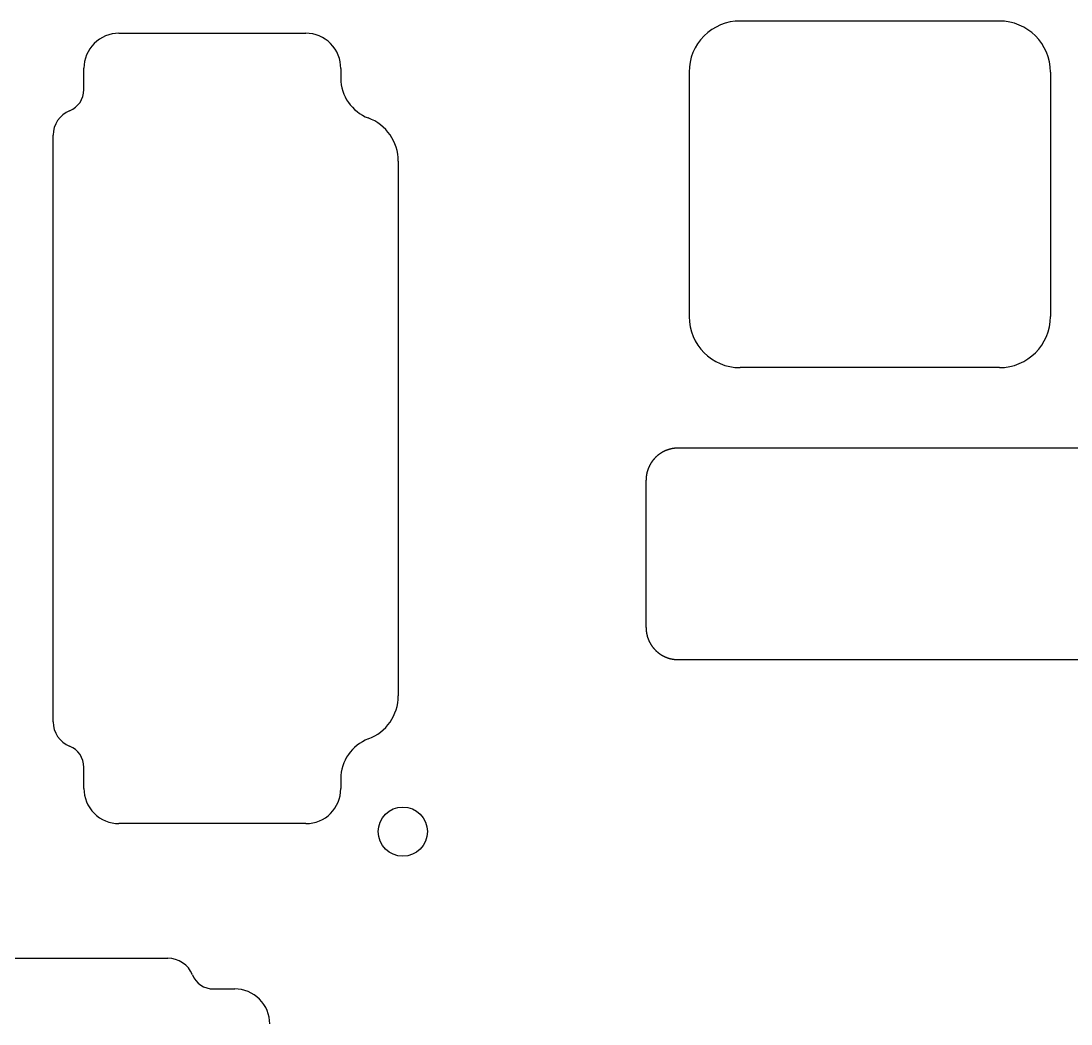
# Model space of a CAD drawing. Header units: millimetres. Extents: x -11 to 340, y -118 to 18.
# Drawn here: x 255.98 to 298.7, y -76.61 to -35.81 of the extents above; entities that cross this region are included whole.
import ezdxf

# ---------------------------------------------------------------- set-up
doc = ezdxf.new("R2010")
doc.units = ezdxf.units.MM
doc.header["$MEASUREMENT"] = 0
doc.layers.add('BLACK', color=7, linetype='CONTINUOUS')

msp = doc.modelspace()

# ---------------------------------------------------------------- linework, layer by layer
at = {"layer": 'BLACK', "linetype": 'Continuous'}
for p, q in [((285.237501, -35.812502), (285.237501, -35.8125)), ((295.7875, -35.8125), (285.237501, -35.8125)), ((259.96831, -36.312135), (267.56915, -36.312135)), ((258.54331, -38.602725), (258.54331, -37.737125)), ((268.99419, -37.749042), (268.99419, -38.141175)), ((283.162501, -37.8875), (283.162501, -47.8375)), ((297.862501, -37.8875), (297.862501, -47.8375)), ((257.29115, -64.315125), (257.29115, -40.459925)), ((271.33066, -41.512075), (271.33066, -63.262925)), ((295.787501, -49.9125), (285.2375, -49.9125)), ((295.787501, -49.912501), (295.787501, -49.9125)), ((282.017407, -53.388737), (282.008814, -53.394232)), ((282.026042, -53.383311), (282.017407, -53.388737)), ((282.034717, -53.377953), (282.026042, -53.383311)), ((282.043433, -53.372664), (282.034717, -53.377953)), ((282.052188, -53.367445), (282.043433, -53.372664)), ((282.060983, -53.362296), (282.052188, -53.367445)), ((282.069815, -53.357217), (282.060983, -53.362296)), ((282.078686, -53.352208), (282.069815, -53.357217)), ((282.087594, -53.34727), (282.078686, -53.352208)), ((282.096539, -53.342403), (282.087594, -53.34727)), ((282.10552, -53.337607), (282.096539, -53.342403)), ((282.114537, -53.332883), (282.10552, -53.337607)), ((282.12359, -53.32823), (282.114537, -53.332883)), ((282.132677, -53.32365), (282.12359, -53.32823)), ((282.141798, -53.319141), (282.132677, -53.32365)), ((282.150952, -53.314706), (282.141798, -53.319141)), ((282.16014, -53.310343), (282.150952, -53.314706)), ((282.16936, -53.306053), (282.16014, -53.310343)), ((282.178612, -53.301837), (282.16936, -53.306053)), ((282.187896, -53.297694), (282.178612, -53.301837)), ((282.19721, -53.293625), (282.187896, -53.297694)), ((282.206555, -53.289629), (282.19721, -53.293625)), ((282.21593, -53.285708), (282.206555, -53.289629)), ((282.225334, -53.281861), (282.21593, -53.285708)), ((282.234767, -53.278089), (282.225334, -53.281861)), ((282.244228, -53.274392), (282.234767, -53.278089)), ((282.253717, -53.270769), (282.244228, -53.274392)), ((282.263234, -53.267222), (282.253717, -53.270769)), ((282.272777, -53.26375), (282.263234, -53.267222)), ((282.282347, -53.260353), (282.272777, -53.26375)), ((282.291943, -53.257032), (282.282347, -53.260353)), ((282.301564, -53.253787), (282.291943, -53.257032)), ((282.31121, -53.250617), (282.301564, -53.253787)), ((282.32088, -53.247524), (282.31121, -53.250617)), ((282.330574, -53.244507), (282.32088, -53.247524)), ((282.340292, -53.241567), (282.330574, -53.244507)), ((282.350033, -53.238703), (282.340292, -53.241567)), ((282.359796, -53.235916), (282.350033, -53.238703)), ((282.369582, -53.233205), (282.359796, -53.235916)), ((282.379389, -53.230572), (282.369582, -53.233205)), ((282.389217, -53.228015), (282.379389, -53.230572)), ((282.399066, -53.225536), (282.389217, -53.228015)), ((282.408936, -53.223134), (282.399066, -53.225536)), ((282.418825, -53.220809), (282.408936, -53.223134)), ((282.428734, -53.218562), (282.418825, -53.220809)), ((282.438662, -53.216393), (282.428734, -53.218562)), ((282.448608, -53.214301), (282.438662, -53.216393)), ((282.458573, -53.212287), (282.448608, -53.214301)), ((282.468555, -53.210351), (282.458573, -53.212287)), ((282.478555, -53.208493), (282.468555, -53.210351)), ((282.488572, -53.206714), (282.478555, -53.208493)), ((282.498606, -53.205012), (282.488572, -53.206714)), ((282.508655, -53.203389), (282.498606, -53.205012)), ((282.518721, -53.201845), (282.508655, -53.203389)), ((282.528802, -53.200378), (282.518721, -53.201845)), ((282.538898, -53.198991), (282.528802, -53.200378)), ((282.549009, -53.197682), (282.538898, -53.198991)), ((282.559134, -53.196452), (282.549009, -53.197682)), ((282.569273, -53.1953), (282.559134, -53.196452)), ((282.579426, -53.194228), (282.569273, -53.1953)), ((282.589592, -53.193234), (282.579426, -53.194228)), ((282.599771, -53.19232), (282.589592, -53.193234)), ((282.609963, -53.191484), (282.599771, -53.19232)), ((282.620167, -53.190728), (282.609963, -53.191484)), ((282.630383, -53.190052), (282.620167, -53.190728)), ((282.64061, -53.189454), (282.630383, -53.190052)), ((282.650849, -53.188936), (282.64061, -53.189454)), ((282.661098, -53.188498), (282.650849, -53.188936)), ((282.671359, -53.188139), (282.661098, -53.188498)), ((282.681629, -53.187859), (282.671359, -53.188139)), ((282.69191, -53.18766), (282.681629, -53.187859)), ((282.7022, -53.18754), (282.69191, -53.18766)), ((282.7125, -53.1875), (282.7022, -53.18754)), ((336.3125, -53.1875), (282.7125, -53.1875)), ((281.5993, -53.815722), (281.59667, -53.82009)), ((281.601948, -53.811362), (281.5993, -53.815722)), ((281.604613, -53.807014), (281.601948, -53.811362)), ((281.607295, -53.802674), (281.604613, -53.807014)), ((281.609995, -53.798346), (281.607295, -53.802674)), ((281.612712, -53.794028), (281.609995, -53.798346)), ((281.615445, -53.78972), (281.612712, -53.794028)), ((281.618197, -53.785422), (281.615445, -53.78972)), ((281.620965, -53.781135), (281.618197, -53.785422)), ((281.62375, -53.776858), (281.620965, -53.781135)), ((281.626552, -53.772593), (281.62375, -53.776858)), ((281.629371, -53.768337), (281.626552, -53.772593)), ((281.632207, -53.764093), (281.629371, -53.768337)), ((281.63506, -53.759859), (281.632207, -53.764093)), ((281.637929, -53.755637), (281.63506, -53.759859)), ((281.640815, -53.751424), (281.637929, -53.755637)), ((281.643718, -53.747224), (281.640815, -53.751424)), ((281.646638, -53.743034), (281.643718, -53.747224)), ((281.649574, -53.738856), (281.646638, -53.743034)), ((281.652527, -53.734688), (281.649574, -53.738856)), ((281.655496, -53.730533), (281.652527, -53.734688)), ((281.658482, -53.726388), (281.655496, -53.730533)), ((281.661484, -53.722255), (281.658482, -53.726388)), ((281.664502, -53.718133), (281.661484, -53.722255)), ((281.667537, -53.714023), (281.664502, -53.718133)), ((281.670588, -53.709925), (281.667537, -53.714023)), ((281.673655, -53.705839), (281.670588, -53.709925)), ((281.676739, -53.701763), (281.673655, -53.705839)), ((281.679838, -53.697701), (281.676739, -53.701763)), ((281.682954, -53.69365), (281.679838, -53.697701)), ((281.686085, -53.689611), (281.682954, -53.69365)), ((281.689233, -53.685584), (281.686085, -53.689611)), ((281.692396, -53.681569), (281.689233, -53.685584)), ((281.695575, -53.677566), (281.692396, -53.681569)), ((281.69877, -53.673576), (281.695575, -53.677566)), ((281.701981, -53.669598), (281.69877, -53.673576)), ((281.705207, -53.665633), (281.701981, -53.669598)), ((281.70845, -53.66168), (281.705207, -53.665633)), ((281.711707, -53.65774), (281.70845, -53.66168)), ((281.714981, -53.653811), (281.711707, -53.65774)), ((281.718269, -53.649896), (281.714981, -53.653811)), ((281.721573, -53.645994), (281.718269, -53.649896)), ((281.724893, -53.642105), (281.721573, -53.645994)), ((281.728228, -53.638228), (281.724893, -53.642105)), ((281.731577, -53.634364), (281.728228, -53.638228)), ((281.734943, -53.630513), (281.731577, -53.634364)), ((281.738323, -53.626676), (281.734943, -53.630513)), ((281.741718, -53.622851), (281.738323, -53.626676)), ((281.745129, -53.61904), (281.741718, -53.622851)), ((281.748554, -53.615242), (281.745129, -53.61904)), ((281.751994, -53.611457), (281.748554, -53.615242)), ((281.755449, -53.607686), (281.751994, -53.611457)), ((281.758919, -53.603928), (281.755449, -53.607686)), ((281.762404, -53.600184), (281.758919, -53.603928)), ((281.765903, -53.596454), (281.762404, -53.600184)), ((281.769417, -53.592737), (281.765903, -53.596454)), ((281.772945, -53.589034), (281.769417, -53.592737)), ((281.776488, -53.585344), (281.772945, -53.589034)), ((281.780045, -53.581669), (281.776488, -53.585344)), ((281.783617, -53.578007), (281.780045, -53.581669)), ((281.787203, -53.57436), (281.783617, -53.578007)), ((281.790803, -53.570726), (281.787203, -53.57436)), ((281.794417, -53.567107), (281.790803, -53.570726)), ((281.801688, -53.55991), (281.794417, -53.567107)), ((281.809015, -53.552771), (281.801688, -53.55991)), ((281.816397, -53.54569), (281.809015, -53.552771)), ((281.823834, -53.538667), (281.816397, -53.54569)), ((281.831326, -53.531703), (281.823834, -53.538667)), ((281.838871, -53.524797), (281.831326, -53.531703)), ((281.84647, -53.517952), (281.838871, -53.524797)), ((281.854121, -53.511166), (281.84647, -53.517952)), ((281.861825, -53.504441), (281.854121, -53.511166)), ((281.86958, -53.497777), (281.861825, -53.504441)), ((281.877387, -53.491174), (281.86958, -53.497777)), ((281.885244, -53.484633), (281.877387, -53.491174)), ((281.893152, -53.478155), (281.885244, -53.484633)), ((281.901109, -53.471739), (281.893152, -53.478155)), ((281.909115, -53.465387), (281.901109, -53.471739)), ((281.91717, -53.459098), (281.909115, -53.465387)), ((281.925272, -53.452873), (281.91717, -53.459098)), ((281.933422, -53.446713), (281.925272, -53.452873)), ((281.941619, -53.440617), (281.933422, -53.446713)), ((281.949862, -53.434587), (281.941619, -53.440617)), ((281.958151, -53.428622), (281.949862, -53.434587)), ((281.966485, -53.422723), (281.958151, -53.428622)), ((281.974864, -53.416891), (281.966485, -53.422723)), ((281.983287, -53.411125), (281.974864, -53.416891)), ((281.991753, -53.405427), (281.983287, -53.411125)), ((282.000262, -53.399796), (281.991753, -53.405427)), ((282.008814, -53.394232), (282.000262, -53.399796)), ((281.434924, -54.245814), (281.433994, -54.25082)), ((281.435875, -54.240815), (281.434924, -54.245814)), ((281.436845, -54.235818), (281.435875, -54.240815)), ((281.437834, -54.230828), (281.436845, -54.235818)), ((281.438843, -54.22584), (281.437834, -54.230828)), ((281.439871, -54.220859), (281.438843, -54.22584)), ((281.440919, -54.21588), (281.439871, -54.220859)), ((281.441986, -54.210908), (281.440919, -54.21588)), ((281.443073, -54.205939), (281.441986, -54.210908)), ((281.444179, -54.200976), (281.443073, -54.205939)), ((281.445305, -54.196016), (281.444179, -54.200976)), ((281.44645, -54.191063), (281.445305, -54.196016)), ((281.447615, -54.186113), (281.44645, -54.191063)), ((281.448798, -54.18117), (281.447615, -54.186113)), ((281.450002, -54.17623), (281.448798, -54.18117)), ((281.451224, -54.171297), (281.450002, -54.17623)), ((281.452467, -54.166367), (281.451224, -54.171297)), ((281.453728, -54.161445), (281.452467, -54.166367)), ((281.455009, -54.156525), (281.453728, -54.161445)), ((281.456308, -54.151613), (281.455009, -54.156525)), ((281.457628, -54.146704), (281.456308, -54.151613)), ((281.458966, -54.141803), (281.457628, -54.146704)), ((281.460324, -54.136905), (281.458966, -54.141803)), ((281.461701, -54.132015), (281.460324, -54.136905)), ((281.463098, -54.127128), (281.461701, -54.132015)), ((281.464513, -54.122249), (281.463098, -54.127128)), ((281.465948, -54.117374), (281.464513, -54.122249)), ((281.467401, -54.112506), (281.465948, -54.117374)), ((281.468875, -54.107642), (281.467401, -54.112506)), ((281.470367, -54.102786), (281.468875, -54.107642)), ((281.471878, -54.097934), (281.470367, -54.102786)), ((281.473408, -54.09309), (281.471878, -54.097934)), ((281.474958, -54.08825), (281.473408, -54.09309)), ((281.476526, -54.083418), (281.474958, -54.08825)), ((281.478114, -54.07859), (281.476526, -54.083418)), ((281.47972, -54.073771), (281.478114, -54.07859)), ((281.481346, -54.068956), (281.47972, -54.073771)), ((281.48299, -54.064149), (281.481346, -54.068956)), ((281.484654, -54.059346), (281.48299, -54.064149)), ((281.486336, -54.054552), (281.484654, -54.059346)), ((281.488038, -54.049763), (281.486336, -54.054552)), ((281.489758, -54.044982), (281.488038, -54.049763)), ((281.491497, -54.040206), (281.489758, -54.044982)), ((281.493255, -54.035438), (281.491497, -54.040206)), ((281.495032, -54.030676), (281.493255, -54.035438)), ((281.496828, -54.025922), (281.495032, -54.030676)), ((281.498642, -54.021173), (281.496828, -54.025922)), ((281.500475, -54.016433), (281.498642, -54.021173)), ((281.502328, -54.011698), (281.500475, -54.016433)), ((281.504198, -54.006972), (281.502328, -54.011698)), ((281.506088, -54.002251), (281.504198, -54.006972)), ((281.507995, -53.99754), (281.506088, -54.002251)), ((281.509922, -53.992834), (281.507995, -53.99754)), ((281.511867, -53.988137), (281.509922, -53.992834)), ((281.513832, -53.983445), (281.511867, -53.988137)), ((281.515814, -53.978763), (281.513832, -53.983445)), ((281.517815, -53.974087), (281.515814, -53.978763)), ((281.519834, -53.96942), (281.517815, -53.974087)), ((281.521873, -53.964759), (281.519834, -53.96942)), ((281.523929, -53.960108), (281.521873, -53.964759)), ((281.526004, -53.955462), (281.523929, -53.960108)), ((281.528097, -53.950827), (281.526004, -53.955462)), ((281.530209, -53.946197), (281.528097, -53.950827)), ((281.532339, -53.941577), (281.530209, -53.946197)), ((281.534487, -53.936964), (281.532339, -53.941577)), ((281.536654, -53.93236), (281.534487, -53.936964)), ((281.538839, -53.927763), (281.536654, -53.93236)), ((281.541042, -53.923176), (281.538839, -53.927763)), ((281.543263, -53.918595), (281.541042, -53.923176)), ((281.545503, -53.914025), (281.543263, -53.918595)), ((281.547761, -53.909461), (281.545503, -53.914025)), ((281.550036, -53.904908), (281.547761, -53.909461)), ((281.55233, -53.900361), (281.550036, -53.904908)), ((281.554642, -53.895825), (281.55233, -53.900361)), ((281.556972, -53.891296), (281.554642, -53.895825)), ((281.559319, -53.886777), (281.556972, -53.891296)), ((281.561685, -53.882266), (281.559319, -53.886777)), ((281.564069, -53.877765), (281.561685, -53.882266)), ((281.56647, -53.873272), (281.564069, -53.877765)), ((281.568889, -53.868789), (281.56647, -53.873272)), ((281.571327, -53.864314), (281.568889, -53.868789)), ((281.573782, -53.85985), (281.571327, -53.864314)), ((281.576255, -53.855393), (281.573782, -53.85985)), ((281.578745, -53.850948), (281.576255, -53.855393)), ((281.581253, -53.84651), (281.578745, -53.850948)), ((281.583778, -53.842083), (281.581253, -53.84651)), ((281.586322, -53.837665), (281.583778, -53.842083)), ((281.588882, -53.833257), (281.586322, -53.837665)), ((281.591461, -53.828858), (281.588882, -53.833257)), ((281.594056, -53.82447), (281.591461, -53.828858)), ((281.59667, -53.82009), (281.594056, -53.82447)), ((281.412503, -54.48491), (281.4125, -54.4875)), ((281.4125, -60.4875), (281.4125, -54.4875)), ((281.412523, -54.479755), (281.412503, -54.48491)), ((281.412563, -54.474604), (281.412523, -54.479755)), ((281.412623, -54.469452), (281.412563, -54.474604)), ((281.412703, -54.464306), (281.412623, -54.469452)), ((281.412803, -54.45916), (281.412703, -54.464306)), ((281.412923, -54.454018), (281.412803, -54.45916)), ((281.413063, -54.448877), (281.412923, -54.454018)), ((281.413223, -54.44374), (281.413063, -54.448877)), ((281.413403, -54.438604), (281.413223, -54.44374)), ((281.413602, -54.433473), (281.413403, -54.438604)), ((281.413822, -54.428342), (281.413602, -54.433473)), ((281.414062, -54.423217), (281.413822, -54.428342)), ((281.414321, -54.418091), (281.414062, -54.423217)), ((281.414601, -54.412971), (281.414321, -54.418091)), ((281.4149, -54.407851), (281.414601, -54.412971)), ((281.415219, -54.402737), (281.4149, -54.407851)), ((281.415558, -54.397623), (281.415219, -54.402737)), ((281.415917, -54.392514), (281.415558, -54.397623)), ((281.416296, -54.387406), (281.415917, -54.392514)), ((281.416695, -54.382304), (281.416296, -54.387406)), ((281.417113, -54.377202), (281.416695, -54.382304)), ((281.417551, -54.372106), (281.417113, -54.377202)), ((281.41801, -54.36701), (281.417551, -54.372106)), ((281.418488, -54.36192), (281.41801, -54.36701)), ((281.418985, -54.356831), (281.418488, -54.36192)), ((281.419503, -54.351748), (281.418985, -54.356831)), ((281.42004, -54.346665), (281.419503, -54.351748)), ((281.420597, -54.341589), (281.42004, -54.346665)), ((281.421174, -54.336513), (281.420597, -54.341589)), ((281.421771, -54.331443), (281.421174, -54.336513)), ((281.422387, -54.326375), (281.421771, -54.331443)), ((281.423023, -54.321312), (281.422387, -54.326375)), ((281.423679, -54.316251), (281.423023, -54.321312)), ((281.424354, -54.311195), (281.423679, -54.316251)), ((281.42505, -54.306141), (281.424354, -54.311195)), ((281.425764, -54.301094), (281.42505, -54.306141)), ((281.426499, -54.296047), (281.425764, -54.301094)), ((281.427253, -54.291007), (281.426499, -54.296047)), ((281.428027, -54.285968), (281.427253, -54.291007)), ((281.42882, -54.280936), (281.428027, -54.285968)), ((281.429634, -54.275905), (281.42882, -54.280936)), ((281.430466, -54.270881), (281.429634, -54.275905)), ((281.431319, -54.265858), (281.430466, -54.270881)), ((281.432191, -54.260842), (281.431319, -54.265858)), ((281.433083, -54.255828), (281.432191, -54.260842)), ((281.433994, -54.25082), (281.433083, -54.255828)), ((281.4125, -60.4875), (281.41254, -60.4978)), ((281.41254, -60.4978), (281.41266, -60.50809)), ((281.41266, -60.50809), (281.412859, -60.518371)), ((281.412859, -60.518371), (281.413139, -60.528641)), ((281.413139, -60.528641), (281.413498, -60.538902)), ((281.413498, -60.538902), (281.413936, -60.549151)), ((281.413936, -60.549151), (281.414454, -60.55939)), ((281.414454, -60.55939), (281.415052, -60.569617)), ((281.415052, -60.569617), (281.415728, -60.579833)), ((281.415728, -60.579833), (281.416484, -60.590037)), ((281.416484, -60.590037), (281.41732, -60.600229)), ((281.41732, -60.600229), (281.418234, -60.610408)), ((281.418234, -60.610408), (281.419228, -60.620574)), ((281.419228, -60.620574), (281.4203, -60.630727)), ((281.4203, -60.630727), (281.421452, -60.640866)), ((281.421452, -60.640866), (281.422682, -60.650991)), ((281.422682, -60.650991), (281.423991, -60.661102)), ((281.423991, -60.661102), (281.425378, -60.671198)), ((281.425378, -60.671198), (281.426845, -60.681279)), ((281.426845, -60.681279), (281.428389, -60.691345)), ((281.428389, -60.691345), (281.430012, -60.701394)), ((281.430012, -60.701394), (281.431714, -60.711428)), ((281.431714, -60.711428), (281.433493, -60.721445)), ((281.433493, -60.721445), (281.435351, -60.731445)), ((281.435351, -60.731445), (281.437287, -60.741427)), ((281.437287, -60.741427), (281.439301, -60.751392)), ((281.439301, -60.751392), (281.441393, -60.761338)), ((281.441393, -60.761338), (281.443562, -60.771266)), ((281.443562, -60.771266), (281.445809, -60.781175)), ((281.445809, -60.781175), (281.448134, -60.791064)), ((281.448134, -60.791064), (281.450536, -60.800934)), ((281.450536, -60.800934), (281.453015, -60.810783)), ((281.453015, -60.810783), (281.455572, -60.820611)), ((281.455572, -60.820611), (281.458205, -60.830418)), ((281.458205, -60.830418), (281.460916, -60.840204)), ((281.460916, -60.840204), (281.463703, -60.849967)), ((281.463703, -60.849967), (281.466567, -60.859708)), ((281.466567, -60.859708), (281.469507, -60.869426)), ((281.469507, -60.869426), (281.472524, -60.87912)), ((281.472524, -60.87912), (281.475617, -60.88879)), ((281.475617, -60.88879), (281.478787, -60.898436)), ((281.478787, -60.898436), (281.482032, -60.908057)), ((281.482032, -60.908057), (281.485353, -60.917653)), ((281.485353, -60.917653), (281.48875, -60.927223)), ((281.48875, -60.927223), (281.492222, -60.936766)), ((281.492222, -60.936766), (281.495769, -60.946283)), ((281.495769, -60.946283), (281.499392, -60.955772)), ((281.499392, -60.955772), (281.503089, -60.965233)), ((281.503089, -60.965233), (281.506861, -60.974666)), ((281.506861, -60.974666), (281.510708, -60.98407)), ((281.510708, -60.98407), (281.514629, -60.993445)), ((281.514629, -60.993445), (281.518625, -61.00279)), ((281.518625, -61.00279), (281.522694, -61.012104)), ((281.522694, -61.012104), (281.526837, -61.021388)), ((281.526837, -61.021388), (281.531053, -61.03064)), ((281.531053, -61.03064), (281.535343, -61.03986)), ((281.535343, -61.03986), (281.539706, -61.049048)), ((281.539706, -61.049048), (281.544141, -61.058202)), ((281.544141, -61.058202), (281.54865, -61.067323)), ((281.54865, -61.067323), (281.55323, -61.07641)), ((281.55323, -61.07641), (281.557883, -61.085463)), ((281.557883, -61.085463), (281.562607, -61.09448)), ((281.562607, -61.09448), (281.567403, -61.103461)), ((281.567403, -61.103461), (281.57227, -61.112406)), ((281.57227, -61.112406), (281.577208, -61.121314)), ((281.577208, -61.121314), (281.582217, -61.130185)), ((281.582217, -61.130185), (281.587296, -61.139017)), ((281.587296, -61.139017), (281.592445, -61.147812)), ((281.592445, -61.147812), (281.597664, -61.156567)), ((281.597664, -61.156567), (281.602953, -61.165283)), ((281.602953, -61.165283), (281.608311, -61.173958)), ((281.608311, -61.173958), (281.613737, -61.182593)), ((281.613737, -61.182593), (281.619232, -61.191186)), ((281.619232, -61.191186), (281.624796, -61.199738)), ((281.624796, -61.199738), (281.630427, -61.208247)), ((281.630427, -61.208247), (281.636125, -61.216713)), ((281.636125, -61.216713), (281.641891, -61.225136)), ((281.641891, -61.225136), (281.647723, -61.233515)), ((281.647723, -61.233515), (281.653622, -61.241849)), ((281.653622, -61.241849), (281.659587, -61.250138)), ((281.659587, -61.250138), (281.665617, -61.258381)), ((281.665617, -61.258381), (281.671713, -61.266578)), ((281.671713, -61.266578), (281.677873, -61.274728)), ((281.677873, -61.274728), (281.684098, -61.28283)), ((281.684098, -61.28283), (281.690387, -61.290885)), ((281.690387, -61.290885), (281.696739, -61.298891)), ((281.696739, -61.298891), (281.703155, -61.306848)), ((281.703155, -61.306848), (281.709633, -61.314756)), ((281.709633, -61.314756), (281.716174, -61.322613)), ((281.716174, -61.322613), (281.722777, -61.33042)), ((281.722777, -61.33042), (281.729441, -61.338175)), ((281.729441, -61.338175), (281.736166, -61.345879)), ((281.736166, -61.345879), (281.742952, -61.35353)), ((281.742952, -61.35353), (281.749797, -61.361129)), ((281.749797, -61.361129), (281.756703, -61.368674)), ((281.756703, -61.368674), (281.763667, -61.376166)), ((281.763667, -61.376166), (281.77069, -61.383603)), ((281.77069, -61.383603), (281.777771, -61.390985)), ((281.777771, -61.390985), (281.78491, -61.398312)), ((281.78491, -61.398312), (281.792107, -61.405583)), ((281.792107, -61.405583), (281.795726, -61.409197)), ((281.795726, -61.409197), (281.79936, -61.412797)), ((281.79936, -61.412797), (281.803007, -61.416383)), ((281.803007, -61.416383), (281.806669, -61.419955)), ((281.806669, -61.419955), (281.810344, -61.423512)), ((281.810344, -61.423512), (281.814034, -61.427055)), ((281.814034, -61.427055), (281.817737, -61.430583)), ((281.817737, -61.430583), (281.821454, -61.434097)), ((281.821454, -61.434097), (281.825184, -61.437596)), ((281.825184, -61.437596), (281.828928, -61.441081)), ((281.828928, -61.441081), (281.832686, -61.444551)), ((281.832686, -61.444551), (281.836457, -61.448006)), ((281.836457, -61.448006), (281.840242, -61.451446)), ((281.840242, -61.451446), (281.84404, -61.454871)), ((281.84404, -61.454871), (281.847851, -61.458282)), ((281.847851, -61.458282), (281.851676, -61.461677)), ((281.851676, -61.461677), (281.855513, -61.465057)), ((281.855513, -61.465057), (281.859364, -61.468423)), ((281.859364, -61.468423), (281.863228, -61.471772)), ((281.863228, -61.471772), (281.867105, -61.475107)), ((281.867105, -61.475107), (281.870994, -61.478427)), ((281.870994, -61.478427), (281.874896, -61.481731)), ((281.874896, -61.481731), (281.878811, -61.485019)), ((281.878811, -61.485019), (281.88274, -61.488293)), ((281.88274, -61.488293), (281.88668, -61.49155)), ((281.88668, -61.49155), (281.890633, -61.494793)), ((281.890633, -61.494793), (281.894598, -61.498019)), ((281.894598, -61.498019), (281.898576, -61.50123)), ((281.898576, -61.50123), (281.902566, -61.504425)), ((281.902566, -61.504425), (281.906569, -61.507604)), ((281.906569, -61.507604), (281.910584, -61.510767)), ((281.910584, -61.510767), (281.914611, -61.513915)), ((281.914611, -61.513915), (281.91865, -61.517046)), ((281.91865, -61.517046), (281.922701, -61.520162)), ((281.922701, -61.520162), (281.926763, -61.523261)), ((281.926763, -61.523261), (281.930839, -61.526345)), ((281.930839, -61.526345), (281.934925, -61.529412)), ((281.934925, -61.529412), (281.939023, -61.532463)), ((281.939023, -61.532463), (281.943133, -61.535498)), ((281.943133, -61.535498), (281.947255, -61.538516)), ((281.947255, -61.538516), (281.951388, -61.541518)), ((281.951388, -61.541518), (281.955533, -61.544504)), ((281.955533, -61.544504), (281.959688, -61.547473)), ((281.959688, -61.547473), (281.963856, -61.550426)), ((281.963856, -61.550426), (281.968034, -61.553362)), ((281.968034, -61.553362), (281.972224, -61.556282)), ((281.972224, -61.556282), (281.976424, -61.559185)), ((281.976424, -61.559185), (281.980637, -61.562071)), ((281.980637, -61.562071), (281.984859, -61.56494)), ((281.984859, -61.56494), (281.989093, -61.567793)), ((281.989093, -61.567793), (281.993337, -61.570629)), ((281.993337, -61.570629), (281.997593, -61.573448)), ((281.997593, -61.573448), (282.001858, -61.57625)), ((282.001858, -61.57625), (282.006135, -61.579035)), ((282.006135, -61.579035), (282.010422, -61.581803)), ((282.010422, -61.581803), (282.01472, -61.584555)), ((282.01472, -61.584555), (282.019028, -61.587288)), ((282.019028, -61.587288), (282.023346, -61.590005)), ((282.023346, -61.590005), (282.027674, -61.592705)), ((282.027674, -61.592705), (282.032014, -61.595387)), ((282.032014, -61.595387), (282.036362, -61.598052)), ((282.036362, -61.598052), (282.040722, -61.6007)), ((282.040722, -61.6007), (282.04509, -61.60333)), ((282.04509, -61.60333), (282.04947, -61.605944)), ((282.04947, -61.605944), (282.053858, -61.608539)), ((282.053858, -61.608539), (282.058257, -61.611118)), ((282.058257, -61.611118), (282.062665, -61.613678)), ((282.062665, -61.613678), (282.067083, -61.616222)), ((282.067083, -61.616222), (282.07151, -61.618747)), ((282.07151, -61.618747), (282.075948, -61.621255)), ((282.075948, -61.621255), (282.080393, -61.623745)), ((282.080393, -61.623745), (282.08485, -61.626218)), ((282.08485, -61.626218), (282.089314, -61.628673)), ((282.089314, -61.628673), (282.093789, -61.631111)), ((282.093789, -61.631111), (282.098272, -61.63353)), ((282.098272, -61.63353), (282.102765, -61.635931)), ((282.102765, -61.635931), (282.107266, -61.638315)), ((282.107266, -61.638315), (282.111777, -61.640681)), ((282.111777, -61.640681), (282.116296, -61.643028)), ((282.116296, -61.643028), (282.120825, -61.645358)), ((282.120825, -61.645358), (282.125361, -61.64767)), ((282.125361, -61.64767), (282.129908, -61.649964)), ((282.129908, -61.649964), (282.134461, -61.652239)), ((282.134461, -61.652239), (282.139025, -61.654497)), ((282.139025, -61.654497), (282.143595, -61.656737)), ((282.143595, -61.656737), (282.148176, -61.658958)), ((282.148176, -61.658958), (282.152763, -61.661161)), ((282.152763, -61.661161), (282.15736, -61.663346)), ((282.15736, -61.663346), (282.161964, -61.665513)), ((282.161964, -61.665513), (282.166577, -61.667661)), ((282.166577, -61.667661), (282.171197, -61.669791)), ((282.171197, -61.669791), (282.175827, -61.671903)), ((282.175827, -61.671903), (282.180462, -61.673996)), ((282.180462, -61.673996), (282.185108, -61.676071)), ((282.185108, -61.676071), (282.189759, -61.678127)), ((282.189759, -61.678127), (282.19442, -61.680166)), ((282.19442, -61.680166), (282.199087, -61.682185)), ((282.199087, -61.682185), (282.203763, -61.684186)), ((282.203763, -61.684186), (282.208445, -61.686168)), ((282.208445, -61.686168), (282.213137, -61.688133)), ((282.213137, -61.688133), (282.217834, -61.690078)), ((282.217834, -61.690078), (282.22254, -61.692005)), ((282.22254, -61.692005), (282.227251, -61.693912)), ((282.227251, -61.693912), (282.231972, -61.695802)), ((282.231972, -61.695802), (282.236698, -61.697672)), ((282.236698, -61.697672), (282.241433, -61.699525)), ((282.241433, -61.699525), (282.246173, -61.701358)), ((282.246173, -61.701358), (282.250922, -61.703172)), ((282.250922, -61.703172), (282.255676, -61.704968)), ((282.255676, -61.704968), (282.260438, -61.706745)), ((282.260438, -61.706745), (282.265206, -61.708503)), ((282.265206, -61.708503), (282.269982, -61.710242)), ((282.269982, -61.710242), (282.274763, -61.711962)), ((282.274763, -61.711962), (282.279552, -61.713664)), ((282.279552, -61.713664), (282.284346, -61.715346)), ((282.284346, -61.715346), (282.289149, -61.71701)), ((282.289149, -61.71701), (282.293956, -61.718654)), ((282.293956, -61.718654), (282.298771, -61.72028)), ((282.298771, -61.72028), (282.30359, -61.721886)), ((282.30359, -61.721886), (282.308418, -61.723474)), ((282.308418, -61.723474), (282.31325, -61.725042)), ((282.31325, -61.725042), (282.31809, -61.726592)), ((282.31809, -61.726592), (282.322934, -61.728122)), ((282.322934, -61.728122), (282.327786, -61.729633)), ((282.327786, -61.729633), (282.332642, -61.731125)), ((282.332642, -61.731125), (282.337506, -61.732599)), ((282.337506, -61.732599), (282.342374, -61.734052)), ((282.342374, -61.734052), (282.347249, -61.735487)), ((282.347249, -61.735487), (282.352128, -61.736902)), ((282.352128, -61.736902), (282.357015, -61.738299)), ((282.357015, -61.738299), (282.361905, -61.739676)), ((282.361905, -61.739676), (282.366803, -61.741034)), ((282.366803, -61.741034), (282.371704, -61.742372)), ((282.371704, -61.742372), (282.376613, -61.743692)), ((282.376613, -61.743692), (282.381525, -61.744991)), ((282.381525, -61.744991), (282.386445, -61.746272)), ((282.386445, -61.746272), (282.391367, -61.747533)), ((282.391367, -61.747533), (282.396297, -61.748776)), ((282.396297, -61.748776), (282.40123, -61.749998)), ((282.40123, -61.749998), (282.40617, -61.751202)), ((282.40617, -61.751202), (282.411113, -61.752385)), ((282.411113, -61.752385), (282.416063, -61.75355)), ((282.416063, -61.75355), (282.421016, -61.754695)), ((282.421016, -61.754695), (282.425976, -61.755821)), ((282.425976, -61.755821), (282.430939, -61.756927)), ((282.430939, -61.756927), (282.435908, -61.758014)), ((282.435908, -61.758014), (282.44088, -61.759081)), ((282.44088, -61.759081), (282.445859, -61.760129)), ((282.445859, -61.760129), (282.45084, -61.761157)), ((282.45084, -61.761157), (282.455828, -61.762166)), ((282.455828, -61.762166), (282.460818, -61.763155)), ((282.460818, -61.763155), (282.465815, -61.764125)), ((282.465815, -61.764125), (282.470814, -61.765076)), ((282.470814, -61.765076), (282.47582, -61.766006)), ((282.47582, -61.766006), (282.480828, -61.766917)), ((282.480828, -61.766917), (282.485842, -61.767809)), ((282.485842, -61.767809), (282.490858, -61.768681)), ((282.490858, -61.768681), (282.495881, -61.769534)), ((282.495881, -61.769534), (282.500905, -61.770366)), ((282.500905, -61.770366), (282.505936, -61.77118)), ((282.505936, -61.77118), (282.510968, -61.771973)), ((282.510968, -61.771973), (282.516007, -61.772747)), ((282.516007, -61.772747), (282.521047, -61.773501)), ((282.521047, -61.773501), (282.526094, -61.774236)), ((282.526094, -61.774236), (282.531141, -61.77495)), ((282.531141, -61.77495), (282.536195, -61.775646)), ((282.536195, -61.775646), (282.541251, -61.776321)), ((282.541251, -61.776321), (282.546312, -61.776977)), ((282.546312, -61.776977), (282.551375, -61.777613)), ((282.551375, -61.777613), (282.556443, -61.778229)), ((282.556443, -61.778229), (282.561513, -61.778826)), ((282.561513, -61.778826), (282.566589, -61.779403)), ((282.566589, -61.779403), (282.571665, -61.77996)), ((282.571665, -61.77996), (282.576748, -61.780497)), ((282.576748, -61.780497), (282.581831, -61.781015)), ((282.581831, -61.781015), (282.58692, -61.781512)), ((282.58692, -61.781512), (282.59201, -61.78199)), ((282.59201, -61.78199), (282.597106, -61.782449)), ((282.597106, -61.782449), (282.602202, -61.782887)), ((282.602202, -61.782887), (282.607304, -61.783305)), ((282.607304, -61.783305), (282.612406, -61.783704)), ((282.612406, -61.783704), (282.617514, -61.784083)), ((282.617514, -61.784083), (282.622623, -61.784442)), ((282.622623, -61.784442), (282.627737, -61.784781)), ((282.627737, -61.784781), (282.632851, -61.7851)), ((282.632851, -61.7851), (282.637971, -61.785399)), ((282.637971, -61.785399), (282.643091, -61.785679)), ((282.643091, -61.785679), (282.648217, -61.785938)), ((282.648217, -61.785938), (282.653342, -61.786178)), ((282.653342, -61.786178), (282.658473, -61.786398)), ((282.658473, -61.786398), (282.663604, -61.786597)), ((282.663604, -61.786597), (282.66874, -61.786777)), ((282.66874, -61.786777), (282.673877, -61.786937)), ((282.673877, -61.786937), (282.679018, -61.787077)), ((282.679018, -61.787077), (282.68416, -61.787197)), ((282.68416, -61.787197), (282.689306, -61.787297)), ((282.689306, -61.787297), (282.694452, -61.787377)), ((282.694452, -61.787377), (282.699604, -61.787437)), ((282.699604, -61.787437), (282.704755, -61.787477)), ((282.704755, -61.787477), (282.709911, -61.787497)), ((282.709911, -61.787497), (282.7125, -61.7875)), ((282.7125, -61.7875), (336.3125, -61.7875)), ((257.291161, -64.315125), (257.29115, -64.315125)), ((258.543298, -66.172425), (258.54331, -66.172425)), ((258.54331, -67.025988), (258.54331, -66.172425)), ((268.99419, -66.633925), (268.99419, -67.038025)), ((267.56919, -68.463015), (259.96845, -68.463015)), ((238.103625, -73.9349), (261.958825, -73.9349)), ((263.816025, -75.18706), (264.681625, -75.18706))]:
    msp.add_line(p, q, dxfattribs=at)
at = {"layer": 'BLACK'}
msp.add_circle((271.51875, -68.7875), 1, dxfattribs=at)
for centre, radius, start, end in [((285.2375, -37.8875), 2.074999, 89.9999724, 180), ((295.7875, -37.8875), 2.075, 0, 90), ((259.96825, -37.7371), 1.42494, 89.9975875, 180.0010052), ((267.56911, -37.73726), 1.425125, 359.5263119, 89.9983918), ((270.71913, -38.14117), 1.724936, 180.0001661, 249.4540821), ((257.61485, -38.6027), 0.92846, 292.024521, 359.9984572), ((258.36614, -40.45996), 1.07499, 112.023705, 179.9981345), ((269.45558, -41.51216), 1.875082, 0.0025973, 69.4509823), ((285.2375, -47.8375), 2.075, 180, 270), ((295.7875, -47.8375), 2.075001, 270.0000276, 0), ((269.455665, -63.263038), 1.874995, 290.5469215, 0.003453), ((258.366101, -64.315226), 1.07494, 179.9946166, 247.9775025), ((257.614921, -66.172376), 0.928376, 359.9969759, 67.9778284), ((270.719098, -66.633949), 1.724908, 110.5454784, 179.9992028), ((259.968342, -67.037933), 1.425082, 179.5197427, 270.0043422), ((267.569189, -67.038014), 1.425001, 270.0000402, 359.9995577), ((261.95879, -75.00989), 1.07499, 22.023705, 89.9981345), ((263.81605, -74.2586), 0.92846, 202.024521, 269.9984572), ((264.68165, -76.612), 1.42494, 359.9975875, 90.0010052)]:
    msp.add_arc(centre, radius, start, end, dxfattribs=at)

doc.saveas('drawing.dxf')
